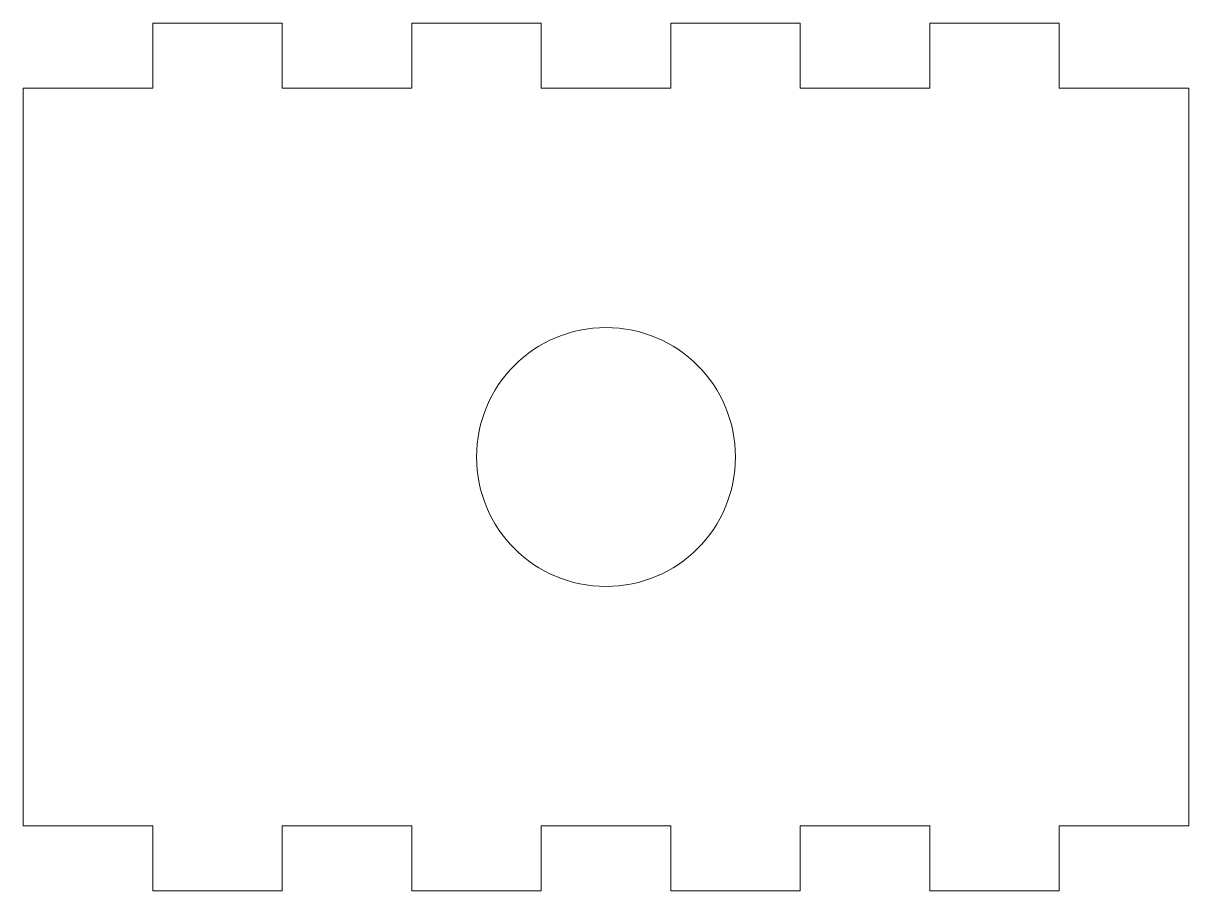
# Model space of a CAD drawing. Header units: inches. Extents: x 0 to 2.25, y -0.12 to 1.55.
import ezdxf

# ---------------------------------------------------------------- set-up
doc = ezdxf.new("R2010")
doc.units = ezdxf.units.IN
doc.header["$MEASUREMENT"] = 0

msp = doc.modelspace()

# ---------------------------------------------------------------- linework, layer by layer
at = {"color": 7, "linetype": 'Continuous', "lineweight": 15}
for p, q in [((0.25, 1.55), (0.25, 1.425)), ((0.5, 1.55), (0.25, 1.55)), ((0.5, 1.425), (0.5, 1.55)), ((0.75, 1.55), (0.75, 1.425)), ((1, 1.55), (0.75, 1.55)), ((1, 1.425), (1, 1.55)), ((1.25, 1.55), (1.25, 1.425)), ((1.5, 1.55), (1.25, 1.55)), ((1.5, 1.425), (1.5, 1.55)), ((1.75, 1.55), (1.75, 1.425)), ((2, 1.55), (1.75, 1.55)), ((2, 1.425), (2, 1.55)), ((0.25, 1.425), (0, 1.425)), ((0, 1.425), (0, 0)), ((0.75, 1.425), (0.5, 1.425)), ((1.25, 1.425), (1, 1.425)), ((1.75, 1.425), (1.5, 1.425)), ((2.25, 1.425), (2, 1.425)), ((2.25, 0), (2.25, 1.425)), ((0, 0), (0.25, 0)), ((0.25, 0), (0.25, -0.125)), ((0.5, 0), (0.75, 0)), ((0.5, -0.125), (0.5, 0)), ((0.75, 0), (0.75, -0.125)), ((1, 0), (1.25, 0)), ((1, -0.125), (1, 0)), ((1.25, 0), (1.25, -0.125)), ((1.5, 0), (1.75, 0)), ((1.5, -0.125), (1.5, 0)), ((1.75, 0), (1.75, -0.125)), ((2, 0), (2.25, 0)), ((2, -0.125), (2, 0)), ((0.25, -0.125), (0.5, -0.125)), ((0.75, -0.125), (1, -0.125)), ((1.25, -0.125), (1.5, -0.125)), ((1.75, -0.125), (2, -0.125))]:
    msp.add_line(p, q, dxfattribs=at)
msp.add_circle((1.125, 0.7125), 0.25, dxfattribs=at)

doc.saveas('drawing.dxf')
